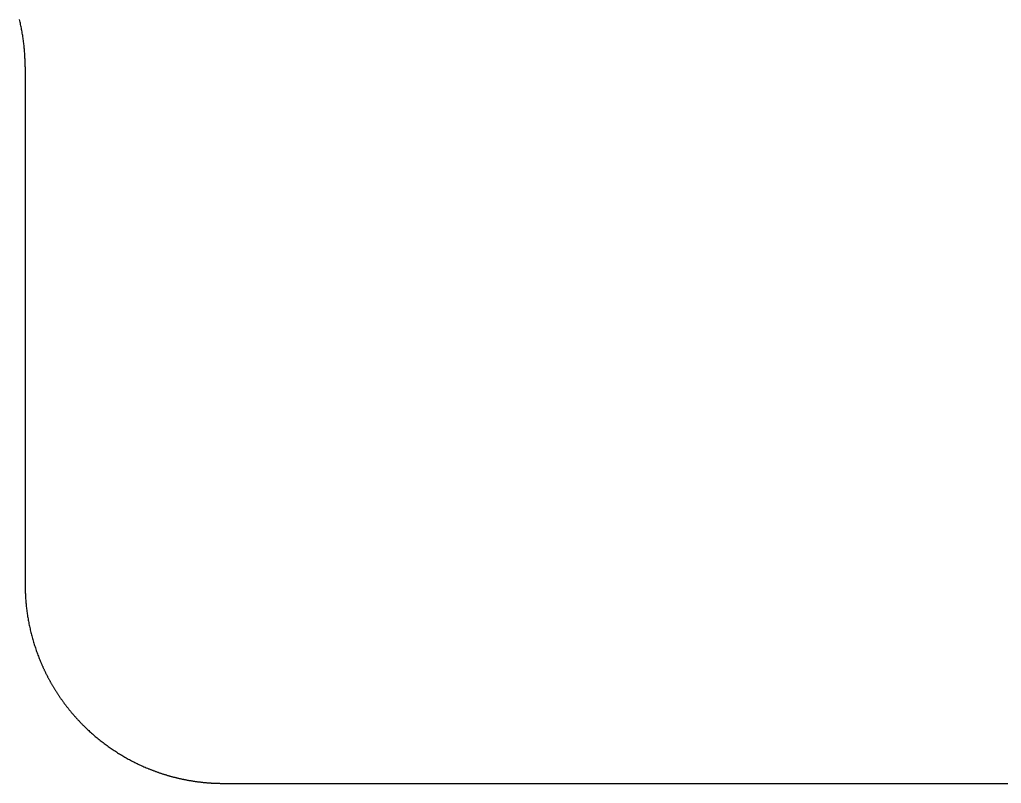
# Model space of a CAD drawing. Header units: millimetres. Extents: x -10 to 277, y -95 to 18.
# Drawn here: x 231.52 to 241.42, y -95.23 to -87.52 of the extents above; entities that cross this region are included whole.
import ezdxf

# ---------------------------------------------------------------- set-up
doc = ezdxf.new("R2010")
doc.units = ezdxf.units.MM
doc.header["$MEASUREMENT"] = 0
doc.layers.add('Edge.Cuts', color=53, linetype='CONTINUOUS')

msp = doc.modelspace()

# ---------------------------------------------------------------- linework, layer by layer
at = {"layer": 'Edge.Cuts', "linetype": 'Continuous'}
for p, q in [((231.520524, -87.530974), (231.517553, -87.518682)), ((231.523417, -87.543284), (231.520524, -87.530974)), ((231.526232, -87.555612), (231.523417, -87.543284)), ((231.528969, -87.567958), (231.526232, -87.555612)), ((231.531628, -87.58032), (231.528969, -87.567958)), ((231.534208, -87.592698), (231.531628, -87.58032)), ((231.53671, -87.605093), (231.534208, -87.592698)), ((231.539134, -87.617502), (231.53671, -87.605093)), ((231.541479, -87.629927), (231.539134, -87.617502)), ((231.543745, -87.642366), (231.541479, -87.629927)), ((231.545933, -87.654819), (231.543745, -87.642366)), ((231.548041, -87.667285), (231.545933, -87.654819)), ((231.550071, -87.679764), (231.548041, -87.667285)), ((231.552022, -87.692256), (231.550071, -87.679764)), ((231.553894, -87.70476), (231.552022, -87.692256)), ((231.555686, -87.717275), (231.553894, -87.70476)), ((231.5574, -87.729802), (231.555686, -87.717275)), ((231.559034, -87.742339), (231.5574, -87.729802)), ((231.560589, -87.754886), (231.559034, -87.742339)), ((231.562064, -87.767443), (231.560589, -87.754886)), ((231.56346, -87.780008), (231.562064, -87.767443)), ((231.564777, -87.792583), (231.56346, -87.780008)), ((231.566014, -87.805166), (231.564777, -87.792583)), ((231.567171, -87.817757), (231.566014, -87.805166)), ((231.568249, -87.830355), (231.567171, -87.817757)), ((231.569247, -87.84296), (231.568249, -87.830355)), ((231.570166, -87.855572), (231.569247, -87.84296)), ((231.571004, -87.86819), (231.570166, -87.855572)), ((231.571763, -87.880813), (231.571004, -87.86819)), ((231.572442, -87.893441), (231.571763, -87.880813)), ((231.573042, -87.906074), (231.572442, -87.893441)), ((231.573561, -87.918711), (231.573042, -87.906074)), ((231.574001, -87.931352), (231.573561, -87.918711)), ((231.57436, -87.943997), (231.574001, -87.931352)), ((231.57464, -87.956644), (231.57436, -87.943997)), ((231.57484, -87.969294), (231.57464, -87.956644)), ((231.57496, -87.981946), (231.57484, -87.969294)), ((231.575, -87.9946), (231.57496, -87.981946)), ((231.575, -87.9946), (231.575, -93.226)), ((231.575, -93.226), (231.57504, -93.238654)), ((231.57504, -93.238654), (231.57516, -93.251306)), ((231.57516, -93.251306), (231.57536, -93.263956)), ((231.57536, -93.263956), (231.57564, -93.276603)), ((231.57564, -93.276603), (231.575999, -93.289248)), ((231.575999, -93.289248), (231.576439, -93.301889)), ((231.576439, -93.301889), (231.576958, -93.314526)), ((231.576958, -93.314526), (231.577558, -93.327159)), ((231.577558, -93.327159), (231.578237, -93.339787)), ((231.578237, -93.339787), (231.578996, -93.35241)), ((231.578996, -93.35241), (231.579834, -93.365028)), ((231.579834, -93.365028), (231.580753, -93.37764)), ((231.580753, -93.37764), (231.581751, -93.390245)), ((231.581751, -93.390245), (231.582829, -93.402843)), ((231.582829, -93.402843), (231.583986, -93.415434)), ((231.583986, -93.415434), (231.585223, -93.428017)), ((231.585223, -93.428017), (231.58654, -93.440592)), ((231.58654, -93.440592), (231.587936, -93.453157)), ((231.587936, -93.453157), (231.589411, -93.465714)), ((231.589411, -93.465714), (231.590966, -93.478261)), ((231.590966, -93.478261), (231.5926, -93.490798)), ((231.5926, -93.490798), (231.594314, -93.503325)), ((231.594314, -93.503325), (231.596106, -93.51584)), ((231.596106, -93.51584), (231.597978, -93.528344)), ((231.597978, -93.528344), (231.599929, -93.540836)), ((231.599929, -93.540836), (231.601959, -93.553315)), ((231.601959, -93.553315), (231.604067, -93.565781)), ((231.604067, -93.565781), (231.606255, -93.578234)), ((231.606255, -93.578234), (231.608521, -93.590673)), ((231.608521, -93.590673), (231.610866, -93.603098)), ((231.610866, -93.603098), (231.61329, -93.615507)), ((231.61329, -93.615507), (231.615792, -93.627902)), ((231.615792, -93.627902), (231.618372, -93.64028)), ((231.618372, -93.64028), (231.621031, -93.652642)), ((231.621031, -93.652642), (231.623768, -93.664988)), ((231.623768, -93.664988), (231.626583, -93.677316)), ((231.626583, -93.677316), (231.629476, -93.689626)), ((231.629476, -93.689626), (231.632447, -93.701918)), ((231.632447, -93.701918), (231.635495, -93.714191)), ((231.635495, -93.714191), (231.638621, -93.726446)), ((231.638621, -93.726446), (231.641825, -93.73868)), ((231.641825, -93.73868), (231.645106, -93.750894)), ((231.645106, -93.750894), (231.648465, -93.763087)), ((231.648465, -93.763087), (231.6519, -93.775259)), ((231.6519, -93.775259), (231.655413, -93.78741)), ((231.655413, -93.78741), (231.659002, -93.799538)), ((231.659002, -93.799538), (231.662668, -93.811644)), ((231.662668, -93.811644), (231.66641, -93.823726)), ((231.66641, -93.823726), (231.670229, -93.835785)), ((231.670229, -93.835785), (231.674125, -93.847819)), ((231.674125, -93.847819), (231.678096, -93.859829)), ((231.678096, -93.859829), (231.682143, -93.871814)), ((231.682143, -93.871814), (231.686266, -93.883773)), ((231.686266, -93.883773), (231.690465, -93.895706)), ((231.690465, -93.895706), (231.694739, -93.907613)), ((231.694739, -93.907613), (231.699088, -93.919492)), ((231.699088, -93.919492), (231.703513, -93.931344)), ((231.703513, -93.931344), (231.708012, -93.943167)), ((231.708012, -93.943167), (231.712586, -93.954962)), ((231.712586, -93.954962), (231.717235, -93.966728)), ((231.717235, -93.966728), (231.721958, -93.978465)), ((231.721958, -93.978465), (231.726755, -93.990171)), ((231.726755, -93.990171), (231.729181, -93.996013)), ((231.729181, -93.996013), (231.731626, -94.001847)), ((231.731626, -94.001847), (231.734089, -94.007674)), ((231.734089, -94.007674), (231.736571, -94.013492)), ((231.736571, -94.013492), (231.739071, -94.019303)), ((231.739071, -94.019303), (231.741589, -94.025106)), ((231.741589, -94.025106), (231.744126, -94.030901)), ((231.744126, -94.030901), (231.746681, -94.036688)), ((231.746681, -94.036688), (231.749254, -94.042466)), ((231.749254, -94.042466), (231.751846, -94.048237)), ((231.751846, -94.048237), (231.754456, -94.053999)), ((231.754456, -94.053999), (231.757084, -94.059753)), ((231.757084, -94.059753), (231.75973, -94.065499)), ((231.75973, -94.065499), (231.762394, -94.071236)), ((231.762394, -94.071236), (231.765077, -94.076965)), ((231.765077, -94.076965), (231.767777, -94.082685)), ((231.767777, -94.082685), (231.770496, -94.088397)), ((231.770496, -94.088397), (231.773233, -94.0941)), ((231.773233, -94.0941), (231.775987, -94.099794)), ((231.775987, -94.099794), (231.77876, -94.10548)), ((231.77876, -94.10548), (231.78155, -94.111157)), ((231.78155, -94.111157), (231.784359, -94.116825)), ((231.784359, -94.116825), (231.787185, -94.122484)), ((231.787185, -94.122484), (231.79003, -94.128134)), ((231.79003, -94.128134), (231.792892, -94.133775)), ((231.792892, -94.133775), (231.795772, -94.139407)), ((231.795772, -94.139407), (231.79867, -94.14503)), ((231.79867, -94.14503), (231.801585, -94.150643)), ((231.801585, -94.150643), (231.804518, -94.156247)), ((231.804518, -94.156247), (231.80747, -94.161843)), ((231.80747, -94.161843), (231.810438, -94.167428)), ((231.810438, -94.167428), (231.813424, -94.173004)), ((231.813424, -94.173004), (231.816428, -94.178571)), ((231.816428, -94.178571), (231.81945, -94.184128)), ((231.81945, -94.184128), (231.822488, -94.189675)), ((231.822488, -94.189675), (231.825545, -94.195213)), ((231.825545, -94.195213), (231.828619, -94.200741)), ((231.828619, -94.200741), (231.83171, -94.20626)), ((231.83171, -94.20626), (231.834819, -94.211768)), ((231.834819, -94.211768), (231.837945, -94.217267)), ((231.837945, -94.217267), (231.841089, -94.222755)), ((231.841089, -94.222755), (231.84425, -94.228234)), ((231.84425, -94.228234), (231.847428, -94.233702)), ((231.847428, -94.233702), (231.850624, -94.239161)), ((231.850624, -94.239161), (231.853836, -94.244609)), ((231.853836, -94.244609), (231.857066, -94.250047)), ((231.857066, -94.250047), (231.860313, -94.255475)), ((231.860313, -94.255475), (231.863577, -94.260893)), ((231.863577, -94.260893), (231.866858, -94.266299)), ((231.866858, -94.266299), (231.870157, -94.271696)), ((231.870157, -94.271696), (231.873472, -94.277082)), ((231.873472, -94.277082), (231.876805, -94.282458)), ((231.876805, -94.282458), (231.880154, -94.287823)), ((231.880154, -94.287823), (231.88352, -94.293178)), ((231.88352, -94.293178), (231.886903, -94.298521)), ((231.886903, -94.298521), (231.890304, -94.303854)), ((231.890304, -94.303854), (231.89372, -94.309176)), ((231.89372, -94.309176), (231.897154, -94.314487)), ((231.897154, -94.314487), (231.900604, -94.319787)), ((231.900604, -94.319787), (231.904072, -94.325077)), ((231.904072, -94.325077), (231.907556, -94.330355)), ((231.907556, -94.330355), (231.911056, -94.335623)), ((231.911056, -94.335623), (231.914573, -94.340879)), ((231.914573, -94.340879), (231.918107, -94.346124)), ((231.918107, -94.346124), (231.921657, -94.351357)), ((231.921657, -94.351357), (231.925225, -94.35658)), ((231.925225, -94.35658), (231.928808, -94.361791)), ((231.928808, -94.361791), (231.932408, -94.366991)), ((231.932408, -94.366991), (231.936024, -94.372179)), ((231.936024, -94.372179), (231.939657, -94.377356)), ((231.939657, -94.377356), (231.943305, -94.382521)), ((231.943305, -94.382521), (231.946971, -94.387676)), ((231.946971, -94.387676), (231.950652, -94.392817)), ((231.950652, -94.392817), (231.95435, -94.397948)), ((231.95435, -94.397948), (231.958064, -94.403067)), ((231.958064, -94.403067), (231.961795, -94.408174)), ((231.961795, -94.408174), (231.965541, -94.413269)), ((231.965541, -94.413269), (231.969304, -94.418353)), ((231.969304, -94.418353), (231.973082, -94.423424)), ((231.973082, -94.423424), (231.976877, -94.428484)), ((231.976877, -94.428484), (231.980687, -94.433531)), ((231.980687, -94.433531), (231.984514, -94.438566)), ((231.984514, -94.438566), (231.988356, -94.443589)), ((231.988356, -94.443589), (231.992215, -94.448601)), ((231.992215, -94.448601), (231.996089, -94.453599)), ((231.996089, -94.453599), (231.999979, -94.458586)), ((231.999979, -94.458586), (232.003885, -94.46356)), ((232.003885, -94.46356), (232.007807, -94.468523)), ((232.007807, -94.468523), (232.011744, -94.473472)), ((232.011744, -94.473472), (232.015697, -94.47841)), ((232.015697, -94.47841), (232.019665, -94.483334)), ((232.019665, -94.483334), (232.02365, -94.488247)), ((232.02365, -94.488247), (232.027649, -94.493146)), ((232.027649, -94.493146), (232.031665, -94.498034)), ((232.031665, -94.498034), (232.035696, -94.502907)), ((232.035696, -94.502907), (232.039742, -94.50777)), ((232.039742, -94.50777), (232.043804, -94.512618)), ((232.043804, -94.512618), (232.047881, -94.517455)), ((232.047881, -94.517455), (232.051973, -94.522278)), ((232.051973, -94.522278), (232.056082, -94.527089)), ((232.056082, -94.527089), (232.060204, -94.531886)), ((232.060204, -94.531886), (232.064343, -94.536671)), ((232.064343, -94.536671), (232.068496, -94.541442)), ((232.068496, -94.541442), (232.072665, -94.546201)), ((232.072665, -94.546201), (232.076849, -94.550946)), ((232.076849, -94.550946), (232.081048, -94.555678)), ((232.081048, -94.555678), (232.085262, -94.560397)), ((232.085262, -94.560397), (232.089491, -94.565104)), ((232.089491, -94.565104), (232.093735, -94.569796)), ((232.093735, -94.569796), (232.097994, -94.574475)), ((232.097994, -94.574475), (232.102267, -94.579141)), ((232.102267, -94.579141), (232.106557, -94.583794)), ((232.106557, -94.583794), (232.11086, -94.588433)), ((232.11086, -94.588433), (232.115179, -94.593059)), ((232.115179, -94.593059), (232.119511, -94.597671)), ((232.119511, -94.597671), (232.12386, -94.60227)), ((232.12386, -94.60227), (232.128222, -94.606854)), ((232.128222, -94.606854), (232.1326, -94.611426)), ((232.1326, -94.611426), (232.136991, -94.615984)), ((232.136991, -94.615984), (232.141398, -94.620528)), ((232.141398, -94.620528), (232.145818, -94.625058)), ((232.145818, -94.625058), (232.150254, -94.629575)), ((232.150254, -94.629575), (232.154704, -94.634077)), ((232.154704, -94.634077), (232.159169, -94.638567)), ((232.159169, -94.638567), (232.1608, -94.6402)), ((232.1608, -94.6402), (232.169777, -94.64912)), ((232.169777, -94.64912), (232.178809, -94.657982)), ((232.178809, -94.657982), (232.187896, -94.666787)), ((232.187896, -94.666787), (232.197037, -94.675533)), ((232.197037, -94.675533), (232.206233, -94.68422)), ((232.206233, -94.68422), (232.215483, -94.692849)), ((232.215483, -94.692849), (232.224787, -94.701418)), ((232.224787, -94.701418), (232.234145, -94.709928)), ((232.234145, -94.709928), (232.243555, -94.718378)), ((232.243555, -94.718378), (232.253018, -94.726768)), ((232.253018, -94.726768), (232.262534, -94.735097)), ((232.262534, -94.735097), (232.272102, -94.743366)), ((232.272102, -94.743366), (232.281722, -94.751574)), ((232.281722, -94.751574), (232.291393, -94.759721)), ((232.291393, -94.759721), (232.301115, -94.767806)), ((232.301115, -94.767806), (232.310887, -94.77583)), ((232.310887, -94.77583), (232.320711, -94.783791)), ((232.320711, -94.783791), (232.330584, -94.79169)), ((232.330584, -94.79169), (232.340507, -94.799526)), ((232.340507, -94.799526), (232.350479, -94.8073)), ((232.350479, -94.8073), (232.3605, -94.81501)), ((232.3605, -94.81501), (232.370569, -94.822656)), ((232.370569, -94.822656), (232.380687, -94.830239)), ((232.380687, -94.830239), (232.390852, -94.837757)), ((232.390852, -94.837757), (232.401065, -94.845211)), ((232.401065, -94.845211), (232.411325, -94.852601)), ((232.411325, -94.852601), (232.421632, -94.859925)), ((232.421632, -94.859925), (232.431984, -94.867184)), ((232.431984, -94.867184), (232.442383, -94.874378)), ((232.442383, -94.874378), (232.452827, -94.881506)), ((232.452827, -94.881506), (232.463316, -94.888567)), ((232.463316, -94.888567), (232.47385, -94.895563)), ((232.47385, -94.895563), (232.484428, -94.902491)), ((232.484428, -94.902491), (232.495049, -94.909353)), ((232.495049, -94.909353), (232.505714, -94.916148)), ((232.505714, -94.916148), (232.516422, -94.922875)), ((232.516422, -94.922875), (232.527173, -94.929534)), ((232.527173, -94.929534), (232.537966, -94.936126)), ((232.537966, -94.936126), (232.5488, -94.942649)), ((232.5488, -94.942649), (232.559676, -94.949104)), ((232.559676, -94.949104), (232.570592, -94.95549)), ((232.570592, -94.95549), (232.581549, -94.961806)), ((232.581549, -94.961806), (232.592546, -94.968054)), ((232.592546, -94.968054), (232.603583, -94.974232)), ((232.603583, -94.974232), (232.614658, -94.98034)), ((232.614658, -94.98034), (232.625772, -94.986379)), ((232.625772, -94.986379), (232.636925, -94.992347)), ((232.636925, -94.992347), (232.648115, -94.998244)), ((232.648115, -94.998244), (232.659342, -95.004071)), ((232.659342, -95.004071), (232.670606, -95.009826)), ((232.670606, -95.009826), (232.681907, -95.015511)), ((232.681907, -95.015511), (232.693243, -95.021124)), ((232.693243, -95.021124), (232.704615, -95.026665)), ((232.704615, -95.026665), (232.716022, -95.032134)), ((232.716022, -95.032134), (232.727463, -95.037531)), ((232.727463, -95.037531), (232.738939, -95.042856)), ((232.738939, -95.042856), (232.750448, -95.048108)), ((232.750448, -95.048108), (232.76199, -95.053287)), ((232.76199, -95.053287), (232.773564, -95.058394)), ((232.773564, -95.058394), (232.785171, -95.063427)), ((232.785171, -95.063427), (232.79681, -95.068386)), ((232.79681, -95.068386), (232.80848, -95.073272)), ((232.80848, -95.073272), (232.814326, -95.075687)), ((232.814326, -95.075687), (232.82018, -95.078084)), ((232.82018, -95.078084), (232.826042, -95.080462)), ((232.826042, -95.080462), (232.831911, -95.082822)), ((232.831911, -95.082822), (232.837787, -95.085163)), ((232.837787, -95.085163), (232.843671, -95.087486)), ((232.843671, -95.087486), (232.849562, -95.08979)), ((232.849562, -95.08979), (232.855461, -95.092075)), ((232.855461, -95.092075), (232.861367, -95.094342)), ((232.861367, -95.094342), (232.867279, -95.09659)), ((232.867279, -95.09659), (232.873199, -95.098819)), ((232.873199, -95.098819), (232.879126, -95.101029)), ((232.879126, -95.101029), (232.88506, -95.103221)), ((232.88506, -95.103221), (232.891001, -95.105394)), ((232.891001, -95.105394), (232.896948, -95.107548)), ((232.896948, -95.107548), (232.902903, -95.109684)), ((232.902903, -95.109684), (232.908864, -95.1118)), ((232.908864, -95.1118), (232.914832, -95.113898)), ((232.914832, -95.113898), (232.920806, -95.115976)), ((232.920806, -95.115976), (232.926787, -95.118036)), ((232.926787, -95.118036), (232.932774, -95.120077)), ((232.932774, -95.120077), (232.938768, -95.122099)), ((232.938768, -95.122099), (232.944768, -95.124102)), ((232.944768, -95.124102), (232.950774, -95.126086)), ((232.950774, -95.126086), (232.956786, -95.128051)), ((232.956786, -95.128051), (232.962805, -95.129997)), ((232.962805, -95.129997), (232.96883, -95.131924)), ((232.96883, -95.131924), (232.974861, -95.133832)), ((232.974861, -95.133832), (232.980897, -95.135721)), ((232.980897, -95.135721), (232.98694, -95.13759)), ((232.98694, -95.13759), (232.992989, -95.139441)), ((232.992989, -95.139441), (232.999043, -95.141272)), ((232.999043, -95.141272), (233.005103, -95.143085)), ((233.005103, -95.143085), (233.011169, -95.144878)), ((233.011169, -95.144878), (233.01724, -95.146651)), ((233.01724, -95.146651), (233.023317, -95.148406)), ((233.023317, -95.148406), (233.0294, -95.150141)), ((233.0294, -95.150141), (233.035488, -95.151858)), ((233.035488, -95.151858), (233.04158, -95.153554)), ((233.04158, -95.153554), (233.047679, -95.155232)), ((233.047679, -95.155232), (233.053783, -95.15689)), ((233.053783, -95.15689), (233.059892, -95.158529)), ((233.059892, -95.158529), (233.066005, -95.160149)), ((233.066005, -95.160149), (233.072125, -95.161749)), ((233.072125, -95.161749), (233.078249, -95.16333)), ((233.078249, -95.16333), (233.084378, -95.164891)), ((233.084378, -95.164891), (233.090511, -95.166433)), ((233.090511, -95.166433), (233.09665, -95.167956)), ((233.09665, -95.167956), (233.102793, -95.169459)), ((233.102793, -95.169459), (233.108942, -95.170943)), ((233.108942, -95.170943), (233.115094, -95.172407)), ((233.115094, -95.172407), (233.121252, -95.173852)), ((233.121252, -95.173852), (233.127413, -95.175277)), ((233.127413, -95.175277), (233.13358, -95.176683)), ((233.13358, -95.176683), (233.13975, -95.17807)), ((233.13975, -95.17807), (233.145925, -95.179436)), ((233.145925, -95.179436), (233.152104, -95.180784)), ((233.152104, -95.180784), (233.158288, -95.182111)), ((233.158288, -95.182111), (233.164475, -95.183419)), ((233.164475, -95.183419), (233.170667, -95.184708)), ((233.170667, -95.184708), (233.176862, -95.185977)), ((233.176862, -95.185977), (233.183062, -95.187226)), ((233.183062, -95.187226), (233.189265, -95.188456)), ((233.189265, -95.188456), (233.195472, -95.189666)), ((233.195472, -95.189666), (233.201683, -95.190856)), ((233.201683, -95.190856), (233.207898, -95.192027)), ((233.207898, -95.192027), (233.214116, -95.193178)), ((233.214116, -95.193178), (233.220339, -95.194309)), ((233.220339, -95.194309), (233.226564, -95.195421)), ((233.226564, -95.195421), (233.232793, -95.196513)), ((233.232793, -95.196513), (233.239025, -95.197585)), ((233.239025, -95.197585), (233.245261, -95.198638)), ((233.245261, -95.198638), (233.2515, -95.199671)), ((233.2515, -95.199671), (233.257742, -95.200684)), ((233.257742, -95.200684), (233.263987, -95.201677)), ((233.263987, -95.201677), (233.270236, -95.202651)), ((233.270236, -95.202651), (233.276488, -95.203604)), ((233.276488, -95.203604), (233.282743, -95.204538)), ((233.282743, -95.204538), (233.289, -95.205452)), ((233.289, -95.205452), (233.295261, -95.206347)), ((233.295261, -95.206347), (233.301523, -95.207221)), ((233.301523, -95.207221), (233.30779, -95.208076)), ((233.30779, -95.208076), (233.314058, -95.208911)), ((233.314058, -95.208911), (233.32033, -95.209726)), ((233.32033, -95.209726), (233.326603, -95.210522)), ((233.326603, -95.210522), (233.33288, -95.211297)), ((233.33288, -95.211297), (233.339159, -95.212053)), ((233.339159, -95.212053), (233.345441, -95.212788)), ((233.345441, -95.212788), (233.351724, -95.213504)), ((233.351724, -95.213504), (233.35801, -95.2142)), ((233.35801, -95.2142), (233.364298, -95.214876)), ((233.364298, -95.214876), (233.370589, -95.215532)), ((233.370589, -95.215532), (233.376881, -95.216169)), ((233.376881, -95.216169), (233.383176, -95.216785)), ((233.383176, -95.216785), (233.389472, -95.217381)), ((233.389472, -95.217381), (233.395771, -95.217958)), ((233.395771, -95.217958), (233.40207, -95.218515)), ((233.40207, -95.218515), (233.408373, -95.219051)), ((233.408373, -95.219051), (233.414677, -95.219568)), ((233.414677, -95.219568), (233.420983, -95.220065)), ((233.420983, -95.220065), (233.42729, -95.220542)), ((233.42729, -95.220542), (233.4336, -95.220999)), ((233.4336, -95.220999), (233.439909, -95.221436)), ((233.439909, -95.221436), (233.446222, -95.221853)), ((233.446222, -95.221853), (233.452535, -95.22225)), ((233.452535, -95.22225), (233.45885, -95.222627)), ((233.45885, -95.222627), (233.465166, -95.222984)), ((233.465166, -95.222984), (233.471484, -95.223322)), ((233.471484, -95.223322), (233.477802, -95.223639)), ((233.477802, -95.223639), (233.484123, -95.223936)), ((233.484123, -95.223936), (233.490443, -95.224213)), ((233.490443, -95.224213), (233.496765, -95.224471)), ((233.496765, -95.224471), (233.503088, -95.224708)), ((233.503088, -95.224708), (233.509412, -95.224925)), ((233.509412, -95.224925), (233.515736, -95.225123)), ((233.515736, -95.225123), (233.522063, -95.2253)), ((233.522063, -95.2253), (233.528388, -95.225457)), ((233.528388, -95.225457), (233.534716, -95.225595)), ((233.534716, -95.225595), (233.541043, -95.225712)), ((233.541043, -95.225712), (233.547373, -95.225809)), ((233.547373, -95.225809), (233.553701, -95.225887)), ((233.553701, -95.225887), (233.560031, -95.225944)), ((233.560031, -95.225944), (233.56636, -95.225981)), ((233.56636, -95.225981), (233.572692, -95.225999)), ((233.572692, -95.225999), (233.575, -95.226)), ((233.575, -95.226), (250.2834, -95.226))]:
    msp.add_line(p, q, dxfattribs=at)

doc.saveas('drawing.dxf')
